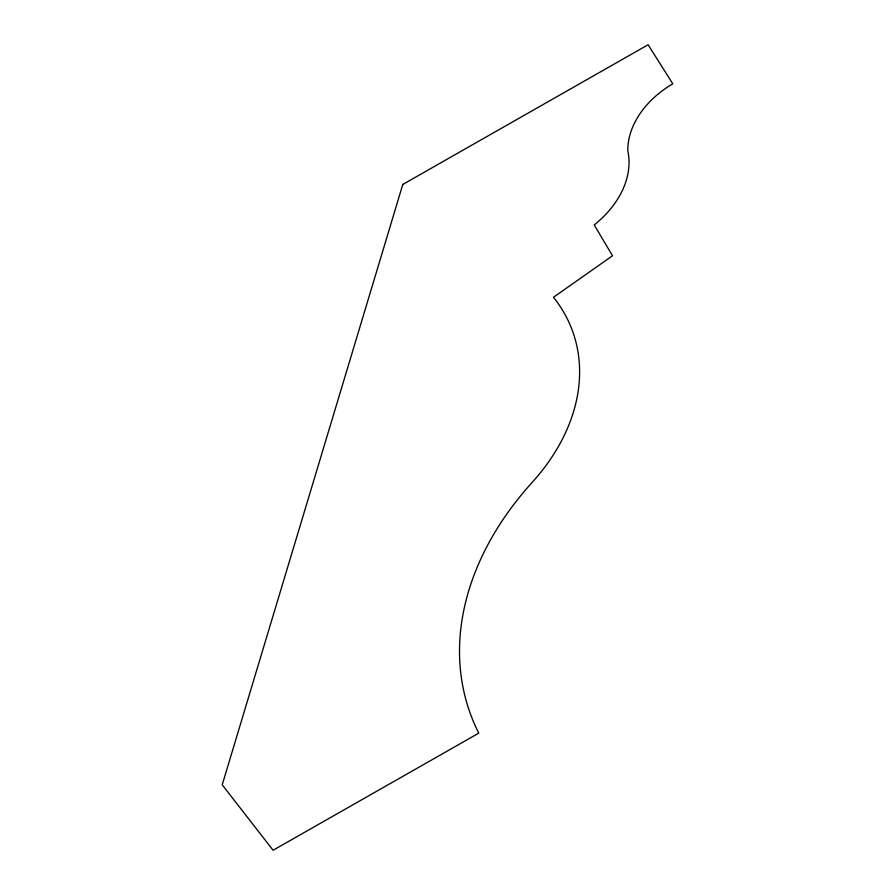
<?xml version="1.0" encoding="UTF-8"?>
<svg xmlns="http://www.w3.org/2000/svg" width="895" height="895" viewBox="0 0 895 895"><rect width="100%" height="100%" fill="white"/><g stroke="black" fill="none" stroke-linecap="round" stroke-linejoin="round"><path stroke-width="1.34" d="M402.795 184.448L222.217 784.825L273.098 850.25L478.758 733.139A331.978 242.791 -19.7 0 1 532.066 482.517A217.563 159.109 -19.7 0 0 553.479 297.263L612.516 255.78L594.213 224.913A98.797 72.26 -19.7 0 0 627.809 150.707A90.518 66.196 -19.7 0 1 672.783 83.806L648.114 44.75L402.795 184.448"/></g></svg>
